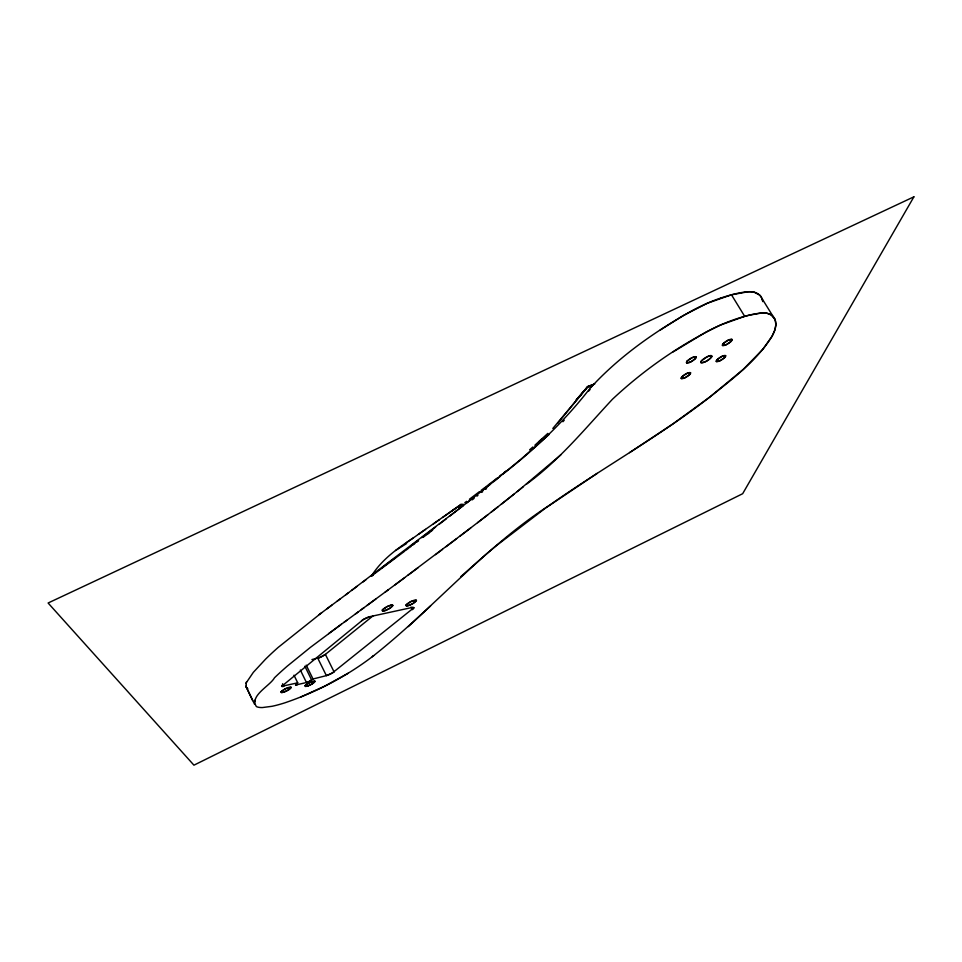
<?xml version="1.0" encoding="UTF-8"?>
<svg xmlns="http://www.w3.org/2000/svg" width="962" height="962" viewBox="0 0 962 962"><rect width="100%" height="100%" fill="white"/><g stroke="black" fill="none" stroke-linecap="round" stroke-linejoin="round"><path stroke-width="1.44" d="M321.609 612.77L278.174 647.414A247.715 55.026 -27.9 0 0 265.512 659.223L253.319 672.366L246.152 682.924L246.236 687.121L252.669 700.552M341.354 624.266L310.534 647.27L287.289 666.125A248.509 52.393 -27.9 0 0 274.495 677.765C270.094 685.87 249.266 695.766 256.337 706.517A61.857 13.528 -26.5 0 0 262.458 707.551L271.933 706.312A68.446 15.007 -26.6 0 0 284.944 702.801C316.462 692.075 346.44 676.466 372.907 656.252M245.959 683.609L246.621 681.673M254.605 701.683L255.303 699.807M297.715 682.84L295.575 685.028L307.732 682.238L313.023 678.992L326.395 675.625L332.467 672.907L413.864 607.756L412.073 607.491L369.817 616.678L363.263 619.552L281.686 686.315L297.715 682.84L293.987 675.204M557.768 423.172L587.71 386.64L594.756 383.994M562.914 421.729L564.237 420.226M588.6 391.149L590.079 389.514M552.825 428.463L588.071 386.375L593.638 384.343M373.003 656.18C433.826 608.152 484.006 547.715 549.47 505.266C602.272 468.061 659.042 436.676 710.04 396.873C732.491 378.86 756.541 361.123 771.993 336.351C774.999 331.048 777.753 323.4 774.206 317.965A148.773 40.488 -30.4 0 0 773.676 317.207A132.359 35.991 -30.6 0 0 772.678 316.065C767.195 311.123 758.994 313.239 752.44 314.418A104.978 28.247 -30.9 0 0 749.194 315.175L744.696 316.354A114.514 30.724 -30.8 0 0 740.067 317.7A100.457 27.092 -30.9 0 0 735.341 319.228L734.138 319.649A83.586 22.691 -31 0 0 730.519 320.947A75.024 20.442 -31.1 0 0 725.601 322.859A71.092 19.408 -31.1 0 0 720.622 324.976C681.06 343.879 644.444 369.312 612.457 399.242C584.896 428.787 559.319 460.413 526.274 484.319M503.09 473.953C535.305 448.977 564.85 420.827 589.838 388.576C618.951 356.565 654.918 331.481 692.52 310.425A77.345 22.15 -31.2 0 1 697.402 307.912A74.339 21.32 -31.3 0 1 702.392 305.495A71.549 20.551 -31.3 0 1 707.395 303.222L731.481 294.805A115.296 32.552 -30.9 0 1 735.978 293.675A104.545 29.618 -31 0 1 739.237 292.977C746.296 291.702 755.699 289.778 760.726 296.308A148.148 42.436 -30.5 0 1 761.279 297.102L762.974 301.455M430.567 605.952L408.273 626.635M549.326 434.271L520.827 459.331L493.602 481.625M460.762 576.659L485.269 554.954A381.241 75.938 -30 0 1 496.969 545.213L545.586 508.032L597.174 473.364M534.86 445.25L547.859 433.381M539.249 441.342L542.315 438.564M560.858 454.822L517.231 491.606M529.617 449.831L532.9 446.969M499.975 476.491L480.471 492.099M373.052 615.836L325.397 654.388L319.552 657.611L311.928 659.559M523.316 486.712L501.274 504.256M490.367 484.223L466.907 502.777M514.129 494.095L491.281 512.073M485.569 489.369L486.519 488.612M481.746 492.388L482.696 491.63M503.932 472.679L506.024 471.043M473.737 497.426L449.603 516.257M499.795 475.937L501.863 474.314M476.972 496.139L477.934 495.382M373.629 655.699L372.258 656.733M463.48 505.471L345.623 594.889M497.979 506.854L477.609 522.667M494.985 479.701L496.873 478.222M472.222 499.843L474.122 498.364M492.171 481.89L487.83 485.245M493.109 481.156L494.047 480.435M487.902 514.706L460.149 536.026M439.129 524.338L446.115 518.963M485.293 487.193L486.988 485.894M435.642 527.032L421.729 537.674M413.143 538.047C397.426 548.424 381.493 559.812 371.392 576.106L404.689 551.178M484.463 487.83L481.156 490.355M470.658 528.006L394.733 585.064M479.509 491.606L469.42 499.242M411.399 545.538L418.266 540.319M456.625 538.708L446.067 546.717M423.244 537.229L432.599 530.17M426.984 534.415L428.86 532.996M394.54 558.297L381.517 568.097M416.726 542.135L418.59 540.728M435.521 554.653L442.544 549.362M458.525 507.419L460.317 506.084M461.207 505.411L463.011 504.052M464.826 502.693L466.654 501.322M319.18 614.598L331.782 605.182M413.011 544.925L414.875 543.53M405.603 550.48L408.381 548.4M409.307 547.703L411.159 546.32M363.023 581.938L366.005 579.713M326.599 609.042L339.923 599.122M351.551 590.488L357.191 586.291M418.169 567.652L407.972 575.252M337.157 601.178L348.557 592.712M404.617 577.741L361.279 609.692M328.655 633.621L346.777 620.298M385.125 592.171L388.287 589.826M366.967 605.519L375.853 598.989M355.315 614.057L364.105 607.623M344.047 622.306L358.261 611.892M451.358 511.375L461.387 504.184L418.422 534.307M455.291 508.525L442.568 517.496M395.55 550.505L406.613 543.518M406.325 542.796L425.517 529.389M433.393 523.905L439.478 519.66M660.148 330.074L683.309 315.524L707.395 303.222A70.791 20.346 -31.3 0 1 712.373 301.142A78.259 22.415 -31.2 0 1 720.899 297.992M673.135 351.888L705.699 332.239A77.669 21.128 -31.1 0 1 710.605 329.713A74.651 20.346 -31.1 0 1 715.596 327.272A71.849 19.613 -31.1 0 1 720.622 324.976L744.696 316.354A115.777 31.049 -30.8 0 1 749.194 315.175L761.146 313.071A67.581 18.35 -31.2 0 1 767.183 313.323L771.283 314.947L775.023 319.504M629.545 452.645L672.739 424.05L710.04 396.873L743.205 369.42L762.926 349.218L771.993 336.351L774.735 330.315L775.901 324.723L775.119 319.733L762.253 298.954L762.71 301.539M348.136 673.268L324.795 686.122L300.697 697.053M372.246 575.721L373.1 575.324M720.899 297.992L722.101 297.595A107.203 30.351 -31 0 1 731.469 294.817L747.991 291.763A67.292 19.24 -31.4 0 1 754.088 292.147L759.691 295.106A131.818 37.722 -30.7 0 1 760.726 296.308L762.229 298.893M591.029 386.556L587.71 386.64L576.262 399.939L587.71 386.64L592.027 386.399M247.799 688.672L246.236 687.121M731.481 294.805L744.696 316.354M411.027 607.058L412.361 609.643A6.313 1.455 -27.4 0 0 412.073 607.491M306.217 665.139L313.023 678.992M304.882 666.233L311.676 680.074A4.076 0.89 -26.5 0 1 306.517 682.635L300.348 670.045M282.563 683.778L283.802 686.351A6.265 1.383 -26.3 0 1 282.84 684.631M245.875 686.098L254.473 704.088M296.945 685.052A4.113 0.902 -26.4 0 1 296.368 683.934M361.532 620.767A6.53 1.539 -27 0 1 369.817 616.678M281.169 691.714L281.662 692.556L284.608 691.81L288.624 689.802L291.137 687.301L285.461 688.732L281.169 691.714M305.219 685.581L305.639 686.435L308.501 685.702L312.434 683.741L314.971 681.252L309.475 682.647L305.219 685.581M382.455 609.872L382.696 611.014L385.618 610.377L389.85 608.285L392.821 605.375L391.065 605.122L387.193 606.565L382.455 609.872M406.289 604.761L406.457 605.892L409.295 605.278L413.444 603.234L416.426 600.348L410.99 601.503L406.289 604.761M913.9 196.825L742.664 493.71L193.939 765.175L48.1 603.006L913.9 196.825M687.108 361.159L686.531 362.878L690.536 362.025L695.43 358.561L696.043 356.83L692.027 357.672L687.108 361.159M681.781 376.924L681.228 378.559L685.148 377.693L689.922 374.338L690.5 372.679L686.579 373.545L681.781 376.924M701.611 360.678L700.901 362.638C705.122 362.878 709.367 359.812 711.844 356.529L710.882 355.555L707.238 356.722L701.611 360.678M723.123 343.699L722.45 345.466L726.358 344.661L731.3 341.185L731.998 339.406L728.09 340.211L723.123 343.699M716.955 359.836L716.305 361.508L720.141 360.69L724.939 357.311L725.613 355.627L721.777 356.445L716.955 359.836M334.042 671.813L325.397 654.388A6.037 1.371 -26.6 0 1 317.761 658.176L326.395 675.625A6.061 1.311 -26.7 0 0 334.042 671.813M307.936 685.906A5.556 1.202 -26.5 0 0 314.971 681.252A5.556 1.202 -26.5 0 0 307.07 684.018A5.556 1.202 -26.5 0 0 307.936 685.906M283.562 692.171A5.664 1.239 -26.3 0 0 291.173 687.421A5.664 1.239 -26.3 0 0 283.453 689.85A5.664 1.239 -26.3 0 0 283.562 692.171M408.718 605.483A5.868 1.371 -27.5 0 0 416.426 600.348A5.868 1.371 -27.5 0 0 408.405 602.994A5.868 1.371 -27.5 0 0 408.718 605.483M385.028 610.581A5.976 1.419 -27.2 0 0 392.821 605.375A5.976 1.419 -27.2 0 0 384.572 608.08A5.976 1.419 -27.2 0 0 385.028 610.581M704.244 362.193A6.445 1.744 -31.1 0 0 711.868 355.904A6.445 1.744 -31.1 0 0 702.873 359.487A6.445 1.744 -31.1 0 0 704.244 362.193M684.138 378.138A5.519 1.491 -30.8 0 0 690.596 372.799A5.519 1.491 -30.8 0 0 682.852 375.914A5.519 1.491 -30.8 0 0 684.138 378.138M725.324 345.117A5.664 1.539 -31.4 0 0 732.082 339.538A5.664 1.539 -31.4 0 0 724.254 342.652A5.664 1.539 -31.4 0 0 725.324 345.117M719.131 361.135A5.519 1.467 -31.2 0 0 725.697 355.748A5.519 1.467 -31.2 0 0 718.037 358.814A5.519 1.467 -31.2 0 0 719.131 361.135M689.489 362.482A5.664 1.563 -31 0 0 696.139 356.95A5.664 1.563 -31 0 0 688.203 360.113A5.664 1.563 -31 0 0 689.489 362.482"/></g></svg>
